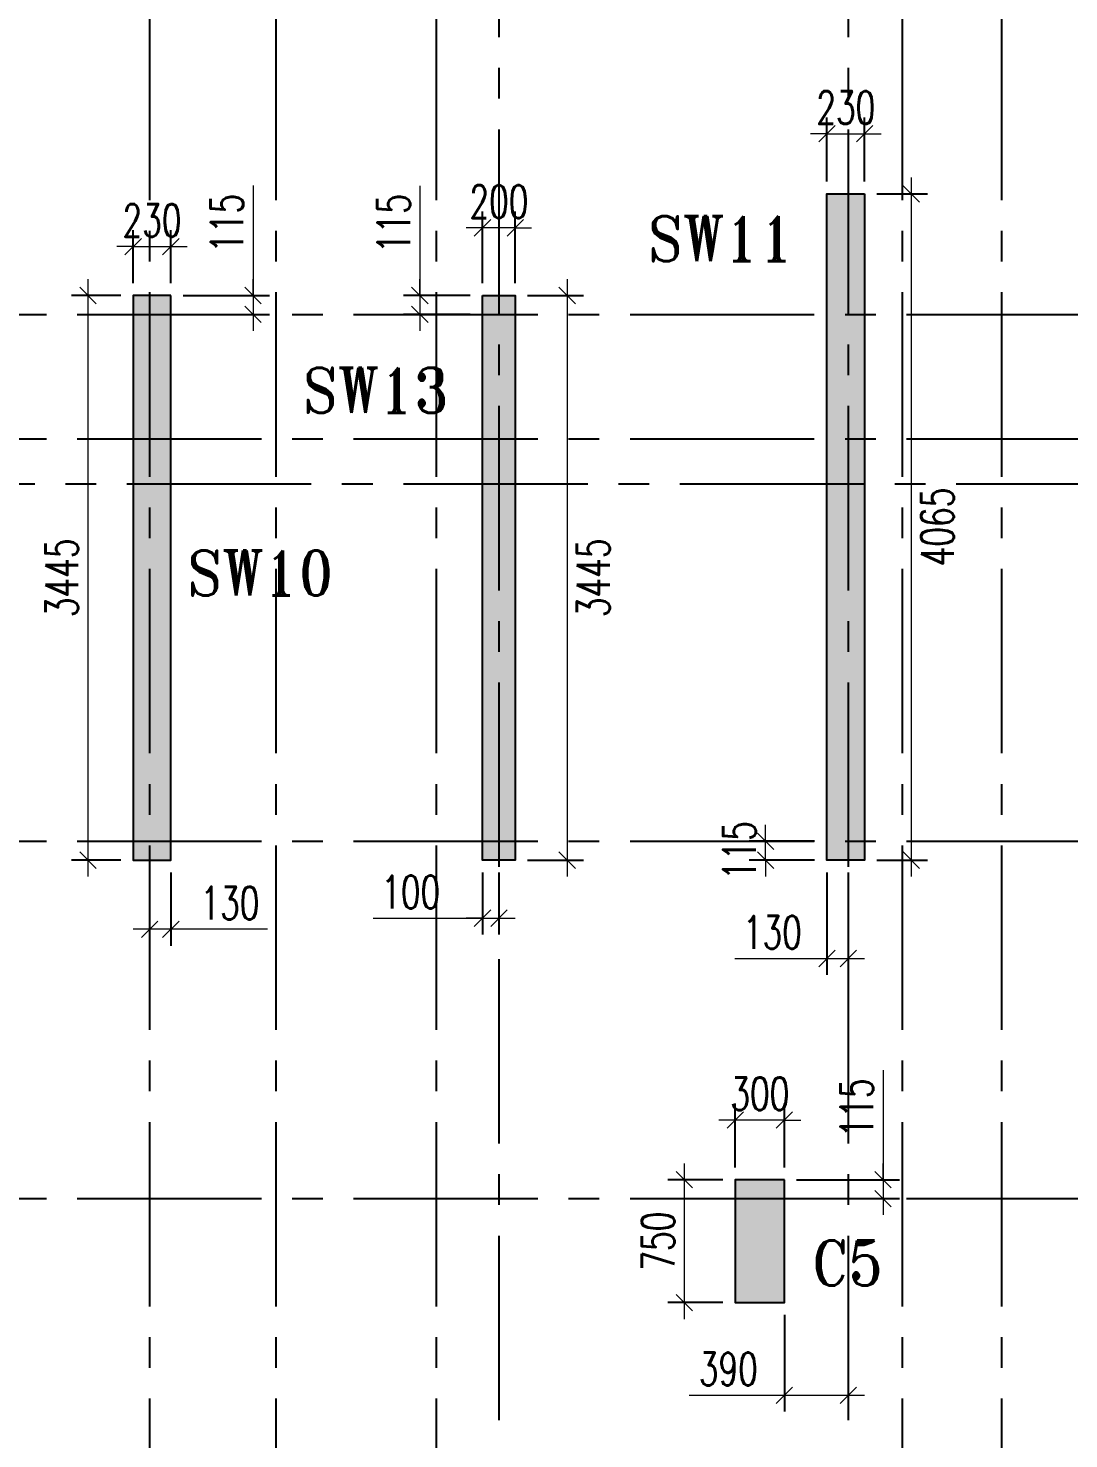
# Model space of a CAD drawing. Header units: millimetres. Extents: x 1363246 to 1691641, y -112430 to 78417.
# Drawn here: x 1378770 to 1385122, y -26479 to -17873 of the extents above; entities that cross this region are included whole.
import ezdxf

# ---------------------------------------------------------------- set-up
doc = ezdxf.new("R2010")
doc.units = ezdxf.units.MM
doc.header["$LTSCALE"] = 500
doc.header["$MEASUREMENT"] = 0
doc.header["$PDMODE"] = 34
for name, pattern in [('CONTINOUS', [0]), ('DASHDOT', [1, 0.5, -0.25, 0, -0.25]), ('Site$0$CENTER2', [1.125, 0.75, -0.125, 0.125, -0.125])]:
    doc.linetypes.add(name, pattern=pattern)
doc.layers.get('Defpoints').update_dxf_attribs({"lineweight": 0})
for name, color, linetype, lineweight in [('COL. NO.', 1, 'DASHDOT', 15), ('CUT OUT', 1, 'Continuous', 13), ('dim-M', 1, 'Continuous', 15), ('TOWER COL HATCH', 253, 'Continuous', 20)]:
    doc.layers.add(name, color=color, linetype=linetype, lineweight=lineweight)
for name, color, linetype in [('GLASS', 5, 'Continuous'), ('GRID', 7, 'Continuous'), ('TOWER AREA COLUMN.', 6, 'Continuous')]:
    doc.layers.add(name, color=color, linetype=linetype)
doc.styles.add('2MM', font='romans.shx', dxfattribs={"width": 0.7})
doc.styles.add('ROMANT', font='romant__.ttf', dxfattribs={"width": 0.9, "height": 600})
doc.dimstyles.new('RAJESH', dxfattribs={"dimtxt": 200, "dimasz": 180, "dimexe": 100, "dimexo": 250, "dimgap": 50, "dimtad": 2, "dimdec": 0, "dimzin": 1, "dimdsep": 46, "dimtxsty": '2MM', "dimblk": 'OBLIQUE', "dimcen": 0, "dimdle": 100, "dimclrd": 1, "dimclre": 1, "dimclrt": 3, "dimadec": 0, "dimazin": 0, "dimtfac": 1, "dimtdec": 0, "dimtix": 1, "dimtmove": 2, "dimatfit": 3, "dimfxl": 0, "dimtolj": 1, "dimlwd": -1, "dimarcsym": 0})

# ---------------------------------------------------------------- blocks, each defined once
blk = doc.blocks.new('EEE')
at = {"layer": 'GRID', "color": 16, "linetype": 'Site$0$CENTER2', "ltscale": 3}
for points in [[(1379510.6, 258923.2), (1379510.6, 223711.9)], [(1380280.6, 258923.2), (1380280.6, 223711.9)], [(1381260.6, 258923.2), (1381260.6, 223711.9)], [(1382164.8, 258923.2), (1381643.1, 258229.8), (1381643.1, 223711.9)], [(1383253.9, 258923.2), (1383775.6, 258229.8), (1383775.6, 223711.9)], [(1384105.6, 258923.2), (1384105.6, 223711.9)], [(1384710.6, 258923.2), (1384710.6, 223711.9)], [(1363880.9, 238538.8), (1442964.5, 238538.8)], [(1363880.9, 237778.8), (1442964.5, 237778.8)], [(1363880.9, 236875.5), (1364185.2, 237504), (1442964.5, 237504)], [(1363880.9, 235324.1), (1442964.5, 235324.1)], [(1363880.9, 233143.8), (1442964.5, 233143.8)]]:
    blk.add_lwpolyline(points, dxfattribs=at)
blk = doc.blocks.new('3tgra')
at = {"layer": 'TOWER COL HATCH'}
h = blk.add_hatch(color=253, dxfattribs=at)
h.dxf.hatch_style = 1
h.paths.add_polyline_path([(1383875.6, 78731.7), (1383875.6, 74666.6), (1383645.6, 74666.6), (1383645.6, 77881.7), (1383645.6, 78111.7), (1383645.6, 78731.7)])
h = blk.add_hatch(color=253, dxfattribs=at)
h.dxf.hatch_style = 1
h.paths.add_polyline_path([(1379640.6, 78111.7), (1379410.6, 78111.7), (1379410.6, 74666.6), (1379640.6, 74666.6), (1379640.6, 77881.7)])
h = blk.add_hatch(color=253, dxfattribs=at)
h.dxf.hatch_style = 1
h.paths.add_polyline_path([(1381543.1, 78111.7), (1381743.1, 78111.7), (1381743.1, 77881.7), (1381743.1, 74666.6), (1381543.1, 74666.6), (1381543.1, 77881.7)])
h = blk.add_hatch(color=253, dxfattribs=at)
h.dxf.hatch_style = 1
h.paths.add_polyline_path([(1383385.7, 72716.8), (1383085.7, 72716.8), (1383085.7, 71966.8), (1383385.7, 71966.8)])
at = {"layer": 'TOWER AREA COLUMN.', "color": 4}
for points in [[(1383875.6, 78731.7), (1383875.6, 74666.6), (1383645.6, 74666.6), (1383645.6, 77881.7), (1383645.6, 77881.7), (1383645.6, 78111.7), (1383645.6, 78111.7), (1383645.6, 78731.7), (1383875.6, 78731.7)], [(1379640.6, 78111.7), (1379410.6, 78111.7), (1379410.6, 74666.6), (1379640.6, 74666.6), (1379640.6, 77881.7), (1379640.6, 77881.7), (1379640.6, 78111.7)], [(1381543.1, 78111.7), (1381743.1, 78111.7), (1381743.1, 77881.7), (1381743.1, 77881.7), (1381743.1, 74666.6), (1381543.1, 74666.6), (1381543.1, 77881.7), (1381543.1, 77881.7), (1381543.1, 78111.7)]]:
    blk.add_lwpolyline(points, dxfattribs=at)
blk.add_lwpolyline([(1383385.7, 72716.8), (1383085.7, 72716.8), (1383085.7, 71966.8), (1383385.7, 71966.8)], close=True, dxfattribs=at)
blk = doc.blocks.new('_Oblique')
at = {"color": 0, "linetype": 'ByBlock', "lineweight": -2}
blk.add_line((-0.5, -0.5), (0.5, 0.5), dxfattribs=at)
blk = doc.blocks.new('*D369')
at = {"layer": 'Defpoints', "color": 0, "ltscale": 100, "transparency": 16777216}
for p in [(1379640.6, -19205.8), (1379410.6, -19503.8), (1379640.6, -19503.8)]:
    blk.add_point(p, dxfattribs=at)
at = {"layer": 'dim-M', "color": 1, "lineweight": -2, "ltscale": 100, "transparency": 16777216}
for p, q in [((1379410.6, -19428.8), (1379410.6, -19105.8)), ((1379640.6, -19428.8), (1379640.6, -19105.8))]:
    blk.add_line(p, q, dxfattribs=at)
at = {"layer": 'dim-M', "color": 1, "ltscale": 100, "transparency": 16777216}
for p, q in [((1379410.6, -19205.8), (1379310.6, -19205.8)), ((1379410.6, -19205.8), (1379640.6, -19205.8)), ((1379640.6, -19205.8), (1379740.6, -19205.8))]:
    blk.add_line(p, q, dxfattribs=at)
at = {"layer": 'dim-M', "color": 1, "ltscale": 100, "transparency": 16777216, "xscale": 100, "yscale": 100, "zscale": 100}
blk.add_blockref('_Oblique', (1379410.6, -19205.8), dxfattribs=at)
at = {"layer": 'dim-M', "color": 1, "ltscale": 100, "transparency": 16777216, "xscale": 100, "yscale": 100, "zscale": 100, "rotation": 180}
blk.add_blockref('_Oblique', (1379640.6, -19205.8), dxfattribs=at)
at = {"layer": 'dim-M', "color": 3, "ltscale": 100, "transparency": 16777216, "insert": (1379525.6, -19045.8), "char_height": 200, "attachment_point": 5, "style": '2MM'}
blk.add_mtext('\\A1;230', dxfattribs=at)
blk = doc.blocks.new('*D370')
at = {"layer": 'Defpoints', "color": 0, "ltscale": 100, "transparency": 16777216}
for p in [(1379410.6, -19503.8), (1379134.7, -22948.9), (1379410.6, -22948.9)]:
    blk.add_point(p, dxfattribs=at)
at = {"layer": 'dim-M', "color": 1, "ltscale": 100, "transparency": 16777216}
blk.add_line((1379134.7, -19403.8), (1379134.7, -23048.9), dxfattribs=at)
at = {"layer": 'dim-M', "color": 1, "lineweight": -2, "ltscale": 100, "transparency": 16777216}
for p, q in [((1379335.6, -19503.8), (1379034.7, -19503.8)), ((1379335.6, -22948.9), (1379034.7, -22948.9))]:
    blk.add_line(p, q, dxfattribs=at)
at = {"layer": 'dim-M', "color": 1, "ltscale": 100, "transparency": 16777216, "xscale": 100, "yscale": 100, "zscale": 100}
for p, rotation in [((1379134.7, -19503.8), 90), ((1379134.7, -22948.9), 270)]:
    blk.add_blockref('_Oblique', p, dxfattribs=dict(at, rotation=rotation))
at = {"layer": 'dim-M', "color": 3, "ltscale": 100, "transparency": 16777216, "insert": (1378974.7, -21226.3), "char_height": 200, "attachment_point": 5, "rotation": 90, "style": '2MM'}
blk.add_mtext('\\A1;3445', dxfattribs=at)
blk = doc.blocks.new('*D371')
at = {"layer": 'Defpoints', "color": 0, "ltscale": 100, "transparency": 16777216}
for p in [(1379640.6, -19503.8), (1379640.6, -19618.8), (1380142.8, -19618.8)]:
    blk.add_point(p, dxfattribs=at)
at = {"layer": 'dim-M', "color": 1, "ltscale": 100, "transparency": 16777216}
for p, q in [((1380142.8, -18833.2), (1380142.8, -19503.8)), ((1380142.8, -19503.8), (1380142.8, -19403.8)), ((1380142.8, -19503.8), (1380142.8, -19618.8)), ((1380142.8, -19503.8), (1380142.8, -19618.8)), ((1380142.8, -19618.8), (1380142.8, -19718.8))]:
    blk.add_line(p, q, dxfattribs=at)
at = {"layer": 'dim-M', "color": 1, "lineweight": -2, "ltscale": 100, "transparency": 16777216}
for p, q in [((1379715.6, -19503.8), (1380242.8, -19503.8)), ((1379715.6, -19618.8), (1380242.8, -19618.8))]:
    blk.add_line(p, q, dxfattribs=at)
at = {"layer": 'dim-M', "color": 1, "ltscale": 100, "transparency": 16777216, "xscale": 100, "yscale": 100, "zscale": 100}
for p, rotation in [((1380142.8, -19503.8), 270), ((1380142.8, -19618.8), 90)]:
    blk.add_blockref('_Oblique', p, dxfattribs=dict(at, rotation=rotation))
at = {"layer": 'dim-M', "color": 3, "ltscale": 100, "transparency": 16777216, "insert": (1379982.8, -19063.2), "char_height": 200, "attachment_point": 5, "rotation": 90, "style": '2MM'}
blk.add_mtext('\\A1;115', dxfattribs=at)
blk = doc.blocks.new('*D372')
at = {"layer": 'Defpoints', "color": 0, "ltscale": 100, "transparency": 16777216}
for p in [(1379510.6, -22948.9), (1379640.6, -22948.9), (1379510.6, -23370.7)]:
    blk.add_point(p, dxfattribs=at)
at = {"layer": 'dim-M', "color": 1, "lineweight": -2, "ltscale": 100, "transparency": 16777216}
for p, q in [((1379510.6, -23023.9), (1379510.6, -23470.7)), ((1379640.6, -23023.9), (1379640.6, -23470.7))]:
    blk.add_line(p, q, dxfattribs=at)
at = {"layer": 'dim-M', "color": 1, "ltscale": 100, "transparency": 16777216}
for p, q in [((1379740.6, -23370.7), (1379410.6, -23370.7)), ((1380231.1, -23370.7), (1379640.6, -23370.7))]:
    blk.add_line(p, q, dxfattribs=at)
at = {"layer": 'dim-M', "color": 1, "ltscale": 100, "transparency": 16777216, "xscale": 100, "yscale": 100, "zscale": 100, "rotation": 180}
blk.add_blockref('_Oblique', (1379510.6, -23370.7), dxfattribs=at)
at = {"layer": 'dim-M', "color": 1, "ltscale": 100, "transparency": 16777216, "xscale": 100, "yscale": 100, "zscale": 100}
blk.add_blockref('_Oblique', (1379640.6, -23370.7), dxfattribs=at)
at = {"layer": 'dim-M', "color": 3, "ltscale": 100, "transparency": 16777216, "insert": (1380001.1, -23210.7), "char_height": 200, "attachment_point": 5, "style": '2MM'}
blk.add_mtext('\\A1;130', dxfattribs=at)
blk = doc.blocks.new('*D373')
at = {"layer": 'Defpoints', "color": 0, "ltscale": 100, "transparency": 16777216}
for p in [(1381543.1, -19091), (1381543.1, -19503.8), (1381743.1, -19503.8)]:
    blk.add_point(p, dxfattribs=at)
at = {"layer": 'dim-M', "color": 1, "lineweight": -2, "ltscale": 100, "transparency": 16777216}
for p, q in [((1381543.1, -19428.8), (1381543.1, -18991)), ((1381743.1, -19428.8), (1381743.1, -18991))]:
    blk.add_line(p, q, dxfattribs=at)
at = {"layer": 'dim-M', "color": 1, "ltscale": 100, "transparency": 16777216}
for p, q in [((1381543.1, -19091), (1381443.1, -19091)), ((1381743.1, -19091), (1381543.1, -19091)), ((1381743.1, -19091), (1381843.1, -19091))]:
    blk.add_line(p, q, dxfattribs=at)
at = {"layer": 'dim-M', "color": 1, "ltscale": 100, "transparency": 16777216, "xscale": 100, "yscale": 100, "zscale": 100}
blk.add_blockref('_Oblique', (1381543.1, -19091), dxfattribs=at)
at = {"layer": 'dim-M', "color": 1, "ltscale": 100, "transparency": 16777216, "xscale": 100, "yscale": 100, "zscale": 100, "rotation": 180}
blk.add_blockref('_Oblique', (1381743.1, -19091), dxfattribs=at)
at = {"layer": 'dim-M', "color": 3, "ltscale": 100, "transparency": 16777216, "insert": (1381643.1, -18931), "char_height": 200, "attachment_point": 5, "style": '2MM'}
blk.add_mtext('\\A1;200', dxfattribs=at)
blk = doc.blocks.new('*D374')
at = {"layer": 'Defpoints', "color": 0, "ltscale": 100, "transparency": 16777216}
for p in [(1381543.1, -19503.8), (1381160.6, -19618.8), (1381543.1, -19618.8)]:
    blk.add_point(p, dxfattribs=at)
at = {"layer": 'dim-M', "color": 1, "ltscale": 100, "transparency": 16777216}
for p, q in [((1381160.6, -18834.6), (1381160.6, -19503.8)), ((1381160.6, -19503.8), (1381160.6, -19403.8)), ((1381160.6, -19503.8), (1381160.6, -19618.8)), ((1381160.6, -19503.8), (1381160.6, -19618.8)), ((1381160.6, -19618.8), (1381160.6, -19718.8))]:
    blk.add_line(p, q, dxfattribs=at)
at = {"layer": 'dim-M', "color": 1, "lineweight": -2, "ltscale": 100, "transparency": 16777216}
for p, q in [((1381468.1, -19503.8), (1381060.6, -19503.8)), ((1381468.1, -19618.8), (1381060.6, -19618.8))]:
    blk.add_line(p, q, dxfattribs=at)
at = {"layer": 'dim-M', "color": 1, "ltscale": 100, "transparency": 16777216, "xscale": 100, "yscale": 100, "zscale": 100}
for p, rotation in [((1381160.6, -19503.8), 270), ((1381160.6, -19618.8), 90)]:
    blk.add_blockref('_Oblique', p, dxfattribs=dict(at, rotation=rotation))
at = {"layer": 'dim-M', "color": 3, "ltscale": 100, "transparency": 16777216, "insert": (1381000.6, -19064.6), "char_height": 200, "attachment_point": 5, "rotation": 90, "style": '2MM'}
blk.add_mtext('\\A1;115', dxfattribs=at)
blk = doc.blocks.new('*D375')
at = {"layer": 'Defpoints', "color": 0, "ltscale": 100, "transparency": 16777216}
for p in [(1381743.1, -19503.8), (1381743.1, -22948.9), (1382059.7, -22948.9)]:
    blk.add_point(p, dxfattribs=at)
at = {"layer": 'dim-M', "color": 1, "ltscale": 100, "transparency": 16777216}
blk.add_line((1382059.7, -19403.8), (1382059.7, -23048.9), dxfattribs=at)
at = {"layer": 'dim-M', "color": 1, "lineweight": -2, "ltscale": 100, "transparency": 16777216}
for p, q in [((1381818.1, -19503.8), (1382159.7, -19503.8)), ((1381818.1, -22948.9), (1382159.7, -22948.9))]:
    blk.add_line(p, q, dxfattribs=at)
at = {"layer": 'dim-M', "color": 1, "ltscale": 100, "transparency": 16777216, "xscale": 100, "yscale": 100, "zscale": 100}
for p, rotation in [((1382059.7, -19503.8), 90), ((1382059.7, -22948.9), 270)]:
    blk.add_blockref('_Oblique', p, dxfattribs=dict(at, rotation=rotation))
at = {"layer": 'dim-M', "color": 3, "ltscale": 100, "transparency": 16777216, "insert": (1382219.7, -21226.3), "char_height": 200, "attachment_point": 5, "rotation": 90, "style": '2MM'}
blk.add_mtext('\\A1;3445', dxfattribs=at)
blk = doc.blocks.new('*D376')
at = {"layer": 'Defpoints', "color": 0, "ltscale": 100, "transparency": 16777216}
for p in [(1381543.1, -22948.9), (1381643.1, -22948.9), (1381643.1, -23302.8)]:
    blk.add_point(p, dxfattribs=at)
at = {"layer": 'dim-M', "color": 1, "lineweight": -2, "ltscale": 100, "transparency": 16777216}
for p, q in [((1381543.1, -23023.9), (1381543.1, -23402.8)), ((1381643.1, -23023.9), (1381643.1, -23402.8))]:
    blk.add_line(p, q, dxfattribs=at)
at = {"layer": 'dim-M', "color": 1, "ltscale": 100, "transparency": 16777216}
for p, q in [((1380875, -23302.8), (1381543.1, -23302.8)), ((1381543.1, -23302.8), (1381443.1, -23302.8)), ((1381543.1, -23302.8), (1381643.1, -23302.8)), ((1381543.1, -23302.8), (1381643.1, -23302.8)), ((1381643.1, -23302.8), (1381743.1, -23302.8))]:
    blk.add_line(p, q, dxfattribs=at)
at = {"layer": 'dim-M', "color": 1, "ltscale": 100, "transparency": 16777216, "xscale": 100, "yscale": 100, "zscale": 100}
blk.add_blockref('_Oblique', (1381543.1, -23302.8), dxfattribs=at)
at = {"layer": 'dim-M', "color": 1, "ltscale": 100, "transparency": 16777216, "xscale": 100, "yscale": 100, "zscale": 100, "rotation": 180}
blk.add_blockref('_Oblique', (1381643.1, -23302.8), dxfattribs=at)
at = {"layer": 'dim-M', "color": 3, "ltscale": 100, "transparency": 16777216, "insert": (1381105, -23142.8), "char_height": 200, "attachment_point": 5, "style": '2MM'}
blk.add_mtext('\\A1;100', dxfattribs=at)
blk = doc.blocks.new('*D377')
at = {"layer": 'Defpoints', "color": 0, "ltscale": 100, "transparency": 16777216}
for p in [(1383875.6, -18517), (1383645.6, -18883.8), (1383875.6, -18883.8)]:
    blk.add_point(p, dxfattribs=at)
at = {"layer": 'dim-M', "color": 1, "lineweight": -2, "ltscale": 100, "transparency": 16777216}
for p, q in [((1383645.6, -18808.8), (1383645.6, -18417)), ((1383875.6, -18808.8), (1383875.6, -18417))]:
    blk.add_line(p, q, dxfattribs=at)
at = {"layer": 'dim-M', "color": 1, "ltscale": 100, "transparency": 16777216}
for p, q in [((1383645.6, -18517), (1383545.6, -18517)), ((1383645.6, -18517), (1383875.6, -18517)), ((1383875.6, -18517), (1383975.6, -18517))]:
    blk.add_line(p, q, dxfattribs=at)
at = {"layer": 'dim-M', "color": 1, "ltscale": 100, "transparency": 16777216, "xscale": 100, "yscale": 100, "zscale": 100}
blk.add_blockref('_Oblique', (1383645.6, -18517), dxfattribs=at)
at = {"layer": 'dim-M', "color": 1, "ltscale": 100, "transparency": 16777216, "xscale": 100, "yscale": 100, "zscale": 100, "rotation": 180}
blk.add_blockref('_Oblique', (1383875.6, -18517), dxfattribs=at)
at = {"layer": 'dim-M', "color": 3, "ltscale": 100, "transparency": 16777216, "insert": (1383760.6, -18357), "char_height": 200, "attachment_point": 5, "style": '2MM'}
blk.add_mtext('\\A1;230', dxfattribs=at)
blk = doc.blocks.new('*D378')
at = {"layer": 'Defpoints', "color": 0, "ltscale": 100, "transparency": 16777216}
for p in [(1383875.6, -18883.8), (1383875.6, -22948.9), (1384160.2, -22948.9)]:
    blk.add_point(p, dxfattribs=at)
at = {"layer": 'dim-M', "color": 1, "ltscale": 100, "transparency": 16777216}
blk.add_line((1384160.2, -18783.8), (1384160.2, -23048.9), dxfattribs=at)
at = {"layer": 'dim-M', "color": 1, "lineweight": -2, "ltscale": 100, "transparency": 16777216}
for p, q in [((1383950.6, -18883.8), (1384260.2, -18883.8)), ((1383950.6, -22948.9), (1384260.2, -22948.9))]:
    blk.add_line(p, q, dxfattribs=at)
at = {"layer": 'dim-M', "color": 1, "ltscale": 100, "transparency": 16777216, "xscale": 100, "yscale": 100, "zscale": 100}
for p, rotation in [((1384160.2, -18883.8), 90), ((1384160.2, -22948.9), 270)]:
    blk.add_blockref('_Oblique', p, dxfattribs=dict(at, rotation=rotation))
at = {"layer": 'dim-M', "color": 3, "ltscale": 100, "transparency": 16777216, "insert": (1384320.2, -20916.3), "char_height": 200, "attachment_point": 5, "rotation": 90, "style": '2MM'}
blk.add_mtext('\\A1;4065', dxfattribs=at)
blk = doc.blocks.new('*D379')
at = {"layer": 'Defpoints', "color": 0, "ltscale": 100, "transparency": 16777216}
for p in [(1383271.1, -22833.5), (1383645.6, -22833.5), (1383645.6, -22948.9)]:
    blk.add_point(p, dxfattribs=at)
at = {"layer": 'dim-M', "color": 1, "ltscale": 100, "transparency": 16777216}
for p, q in [((1383271.1, -22833.5), (1383271.1, -22733.5)), ((1383271.1, -22948.9), (1383271.1, -22833.5)), ((1383271.1, -22948.9), (1383271.1, -23048.9))]:
    blk.add_line(p, q, dxfattribs=at)
at = {"layer": 'dim-M', "color": 1, "lineweight": -2, "ltscale": 100, "transparency": 16777216}
for p, q in [((1383570.6, -22833.5), (1383171.1, -22833.5)), ((1383570.6, -22948.9), (1383171.1, -22948.9))]:
    blk.add_line(p, q, dxfattribs=at)
at = {"layer": 'dim-M', "color": 1, "ltscale": 100, "transparency": 16777216, "xscale": 100, "yscale": 100, "zscale": 100}
for p, rotation in [((1383271.1, -22833.5), 270), ((1383271.1, -22948.9), 90)]:
    blk.add_blockref('_Oblique', p, dxfattribs=dict(at, rotation=rotation))
at = {"layer": 'dim-M', "color": 3, "ltscale": 100, "transparency": 16777216, "insert": (1383111.1, -22891.2), "char_height": 200, "attachment_point": 5, "rotation": 90, "style": '2MM'}
blk.add_mtext('\\A1;115', dxfattribs=at)
blk = doc.blocks.new('*D380')
at = {"layer": 'Defpoints', "color": 0, "ltscale": 100, "transparency": 16777216}
for p in [(1383645.6, -22948.9), (1383775.6, -22948.9), (1383775.6, -23549)]:
    blk.add_point(p, dxfattribs=at)
at = {"layer": 'dim-M', "color": 1, "lineweight": -2, "ltscale": 100, "transparency": 16777216}
for p, q in [((1383645.6, -23023.9), (1383645.6, -23649)), ((1383775.6, -23023.9), (1383775.6, -23649))]:
    blk.add_line(p, q, dxfattribs=at)
at = {"layer": 'dim-M', "color": 1, "ltscale": 100, "transparency": 16777216}
for p, q in [((1383082.5, -23549), (1383645.6, -23549)), ((1383545.6, -23549), (1383875.6, -23549))]:
    blk.add_line(p, q, dxfattribs=at)
at = {"layer": 'dim-M', "color": 1, "ltscale": 100, "transparency": 16777216, "xscale": 100, "yscale": 100, "zscale": 100, "rotation": 180}
blk.add_blockref('_Oblique', (1383645.6, -23549), dxfattribs=at)
at = {"layer": 'dim-M', "color": 1, "ltscale": 100, "transparency": 16777216, "xscale": 100, "yscale": 100, "zscale": 100}
blk.add_blockref('_Oblique', (1383775.6, -23549), dxfattribs=at)
at = {"layer": 'dim-M', "color": 3, "ltscale": 100, "transparency": 16777216, "insert": (1383312.5, -23389), "char_height": 200, "attachment_point": 5, "style": '2MM'}
blk.add_mtext('\\A1;130', dxfattribs=at)
blk = doc.blocks.new('*D342')
at = {"layer": 'Defpoints', "color": 0, "ltscale": 100, "transparency": 16777216}
for p in [(1383085.7, -24534.4), (1383085.7, -24898.7), (1383385.7, -24898.7)]:
    blk.add_point(p, dxfattribs=at)
at = {"layer": 'dim-M', "color": 1, "lineweight": -2, "ltscale": 100, "transparency": 16777216}
for p, q in [((1383085.7, -24823.7), (1383085.7, -24434.4)), ((1383385.7, -24823.7), (1383385.7, -24434.4))]:
    blk.add_line(p, q, dxfattribs=at)
at = {"layer": 'dim-M', "color": 1, "ltscale": 100, "transparency": 16777216}
for p, q in [((1383085.7, -24534.4), (1382985.7, -24534.4)), ((1383385.7, -24534.4), (1383085.7, -24534.4)), ((1383385.7, -24534.4), (1383485.7, -24534.4))]:
    blk.add_line(p, q, dxfattribs=at)
at = {"layer": 'dim-M', "color": 1, "ltscale": 100, "transparency": 16777216, "xscale": 100, "yscale": 100, "zscale": 100}
blk.add_blockref('_Oblique', (1383085.7, -24534.4), dxfattribs=at)
at = {"layer": 'dim-M', "color": 1, "ltscale": 100, "transparency": 16777216, "xscale": 100, "yscale": 100, "zscale": 100, "rotation": 180}
blk.add_blockref('_Oblique', (1383385.7, -24534.4), dxfattribs=at)
at = {"layer": 'dim-M', "color": 3, "ltscale": 100, "transparency": 16777216, "insert": (1383235.7, -24374.4), "char_height": 200, "attachment_point": 5, "style": '2MM'}
blk.add_mtext('\\A1;300', dxfattribs=at)
blk = doc.blocks.new('*D343')
at = {"layer": 'Defpoints', "color": 0, "ltscale": 100, "transparency": 16777216}
for p in [(1383085.7, -24898.7), (1382775, -25648.7), (1383085.7, -25648.7)]:
    blk.add_point(p, dxfattribs=at)
at = {"layer": 'dim-M', "color": 1, "ltscale": 100, "transparency": 16777216}
blk.add_line((1382775, -24798.7), (1382775, -25748.7), dxfattribs=at)
at = {"layer": 'dim-M', "color": 1, "lineweight": -2, "ltscale": 100, "transparency": 16777216}
for p, q in [((1383010.7, -24898.7), (1382675, -24898.7)), ((1383010.7, -25648.7), (1382675, -25648.7))]:
    blk.add_line(p, q, dxfattribs=at)
at = {"layer": 'dim-M', "color": 1, "ltscale": 100, "transparency": 16777216, "xscale": 100, "yscale": 100, "zscale": 100}
for p, rotation in [((1382775, -24898.7), 90), ((1382775, -25648.7), 270)]:
    blk.add_blockref('_Oblique', p, dxfattribs=dict(at, rotation=rotation))
at = {"layer": 'dim-M', "color": 3, "ltscale": 100, "transparency": 16777216, "insert": (1382615, -25273.7), "char_height": 200, "attachment_point": 5, "rotation": 90, "style": '2MM'}
blk.add_mtext('\\A1;750', dxfattribs=at)
blk = doc.blocks.new('*D344')
at = {"layer": 'Defpoints', "color": 0, "ltscale": 100, "transparency": 16777216}
for p in [(1383385.7, -24898.7), (1383385.7, -25013.7), (1383988, -25013.7)]:
    blk.add_point(p, dxfattribs=at)
at = {"layer": 'dim-M', "color": 1, "ltscale": 100, "transparency": 16777216}
for p, q in [((1383988, -24230.5), (1383988, -24898.7)), ((1383988, -24898.7), (1383988, -24798.7)), ((1383988, -24898.7), (1383988, -25013.7)), ((1383988, -24898.7), (1383988, -25013.7)), ((1383988, -25013.7), (1383988, -25113.7))]:
    blk.add_line(p, q, dxfattribs=at)
at = {"layer": 'dim-M', "color": 1, "lineweight": -2, "ltscale": 100, "transparency": 16777216}
for p, q in [((1383460.7, -24898.7), (1384088, -24898.7)), ((1383460.7, -25013.7), (1384088, -25013.7))]:
    blk.add_line(p, q, dxfattribs=at)
at = {"layer": 'dim-M', "color": 1, "ltscale": 100, "transparency": 16777216, "xscale": 100, "yscale": 100, "zscale": 100}
for p, rotation in [((1383988, -24898.7), 270), ((1383988, -25013.7), 90)]:
    blk.add_blockref('_Oblique', p, dxfattribs=dict(at, rotation=rotation))
at = {"layer": 'dim-M', "color": 3, "ltscale": 100, "transparency": 16777216, "insert": (1383828, -24460.5), "char_height": 200, "attachment_point": 5, "rotation": 90, "style": '2MM'}
blk.add_mtext('\\A1;115', dxfattribs=at)
blk = doc.blocks.new('*D358')
at = {"layer": 'Defpoints', "color": 0, "ltscale": 100, "transparency": 16777216}
for p in [(1383385.7, -25648.7), (1383775.6, -25765.5), (1383775.6, -26213.5)]:
    blk.add_point(p, dxfattribs=at)
at = {"layer": 'dim-M', "color": 1, "lineweight": -2, "ltscale": 100, "transparency": 16777216}
for p, q in [((1383385.7, -25723.7), (1383385.7, -26313.5)), ((1383775.6, -25840.5), (1383775.6, -26313.5))]:
    blk.add_line(p, q, dxfattribs=at)
at = {"layer": 'dim-M', "color": 1, "ltscale": 100, "transparency": 16777216}
for p, q in [((1382803.7, -26213.5), (1383385.7, -26213.5)), ((1383285.7, -26213.5), (1383875.6, -26213.5))]:
    blk.add_line(p, q, dxfattribs=at)
at = {"layer": 'dim-M', "color": 1, "ltscale": 100, "transparency": 16777216, "xscale": 100, "yscale": 100, "zscale": 100, "rotation": 180}
blk.add_blockref('_Oblique', (1383385.7, -26213.5), dxfattribs=at)
at = {"layer": 'dim-M', "color": 1, "ltscale": 100, "transparency": 16777216, "xscale": 100, "yscale": 100, "zscale": 100}
blk.add_blockref('_Oblique', (1383775.6, -26213.5), dxfattribs=at)
at = {"layer": 'dim-M', "color": 3, "ltscale": 100, "transparency": 16777216, "insert": (1383043.7, -26053.5), "char_height": 200, "attachment_point": 5, "style": '2MM'}
blk.add_mtext('\\A1;390', dxfattribs=at)

msp = doc.modelspace()

# ---------------------------------------------------------------- block references
at = {"layer": 'CUT OUT', "color": 4}
msp.add_blockref('3tgra', (0, -97615.5), dxfattribs=at)
at = {"layer": 'GLASS', "color": 4}
msp.add_blockref('EEE', (0, -258157.5), dxfattribs=at)

# ---------------------------------------------------------------- texts
at = {"layer": 'COL. NO.', "color": 7, "linetype": 'CONTINOUS', "style": 'ROMANT', "width": 0.9}
for s, p in [('SW11', (1382553.7, -19294.9, 0)), ('SW13', (1380446.4, -20219.4, 0)), ('SW10', (1379741.7, -21334.7, 0))]:
    msp.add_text(s, height=275, dxfattribs=at).set_placement(p)
at = {"layer": 'COL. NO.', "color": 4, "linetype": 'CONTINOUS', "style": 'ROMANT', "width": 0.9}
msp.add_text('C5', height=275, dxfattribs=at).set_placement((1383553.6, -25544.1, 0))

# ---------------------------------------------------------------- dimensions: what is measured, and where the dimension line sits
at = {"layer": 'dim-M', "ltscale": 100}
for base, p1, p2, picture, middle in [((1383875.6, -18517), (1383645.6, -18883.8), (1383875.6, -18883.8), '*D377', (1383760.6, -18357)), ((1381543.1, -19091), (1381743.1, -19503.8), (1381543.1, -19503.8), '*D373', (1381643.1, -18931)), ((1379640.6, -19205.8), (1379410.6, -19503.8), (1379640.6, -19503.8), '*D369', (1379525.6, -19045.8))]:
    dim = msp.add_linear_dim(base=base, p1=p1, p2=p2, dimstyle='RAJESH', override={"dimasz": 100, "dimexo": 75, "dimgap": 60, "dimtmove": 1}, dxfattribs=at)
    dim.commit()
    dim.dimension.update_dxf_attribs({"geometry": picture, "text_midpoint": middle})
for base, p1, p2, picture, middle in [((1380142.8, -19618.8), (1379640.6, -19503.8), (1379640.6, -19618.8), '*D371', (1380142.8, -19063.2)), ((1381160.6, -19618.8), (1381543.1, -19503.8), (1381543.1, -19618.8), '*D374', (1381000.6, -19064.6)), ((1383988, -25013.7), (1383385.7, -24898.7), (1383385.7, -25013.7), '*D344', (1384023.4, -24460.5))]:
    dim = msp.add_linear_dim(base=base, p1=p1, p2=p2, angle=90, dimstyle='RAJESH', override={"dimasz": 100, "dimexo": 75, "dimgap": 60, "dimtmove": 1}, dxfattribs=at)
    dim.commit()
    dim.dimension.update_dxf_attribs({"geometry": picture, "text_midpoint": middle, "dimtype": 160})
for base, p1, p2, angle, picture, middle in [((1384160.2, -22948.9), (1383875.6, -18883.8), (1383875.6, -22948.9), 90, '*D378', (1384320.2, -20916.3)), ((1379134.7, -22948.9), (1379410.6, -19503.8), (1379410.6, -22948.9), 90, '*D370', (1378974.7, -21226.3)), ((1382059.7, -22948.9), (1381743.1, -19503.8), (1381743.1, -22948.9), 90, '*D375', (1382219.7, -21226.3)), ((1383271.1, -22833.5), (1383645.6, -22948.9), (1383645.6, -22833.5), 90, '*D379', (1383111.1, -22891.2)), ((1383085.7, -24534.4), (1383385.7, -24898.7), (1383085.7, -24898.7), 180, '*D342', (1383235.7, -24374.4)), ((1382775, -25648.7), (1383085.7, -24898.7), (1383085.7, -25648.7), 90, '*D343', (1382615, -25273.7))]:
    dim = msp.add_linear_dim(base=base, p1=p1, p2=p2, angle=angle, dimstyle='RAJESH', override={"dimasz": 100, "dimexo": 75, "dimgap": 60, "dimtmove": 1}, dxfattribs=at)
    dim.commit()
    dim.dimension.update_dxf_attribs({"geometry": picture, "text_midpoint": middle})
for base, p1, p2, picture, middle in [((1379510.6, -23370.7), (1379640.6, -22948.9), (1379510.6, -22948.9), '*D372', (1380001.1, -23415.2)), ((1381643.1, -23302.8), (1381543.1, -22948.9), (1381643.1, -22948.9), '*D376', (1381105, -23373.4)), ((1383775.6, -23549), (1383645.6, -22948.9), (1383775.6, -22948.9), '*D380', (1383312.5, -23687.7)), ((1383775.6, -26213.5), (1383385.7, -25648.7), (1383775.6, -25765.5), '*D358', (1383043.7, -26213.5))]:
    dim = msp.add_linear_dim(base=base, p1=p1, p2=p2, dimstyle='RAJESH', override={"dimasz": 100, "dimexo": 75, "dimgap": 60, "dimtmove": 1}, dxfattribs=at)
    dim.commit()
    dim.dimension.update_dxf_attribs({"geometry": picture, "text_midpoint": middle, "dimtype": 160})

doc.saveas('drawing.dxf')
